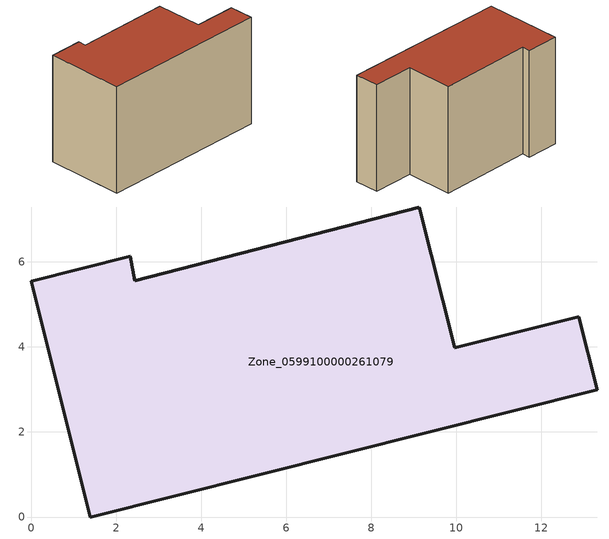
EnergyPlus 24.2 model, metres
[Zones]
Zone_0599100000261079
 floor ground (C_G): 1.39,0 0,5.54 2.33,6.13 2.43,5.56 9.12,7.29 9.96,3.98 12.88,4.71 13.31,2.99 z0
 wall outside (C_F): 0,5.54 1.39,0 13.31,2.99 12.88,4.71 9.96,3.98 9.12,7.29 2.43,5.56 2.33,6.13 0,5.54 z0:7.84
 roof outside (C_R): 12.88,4.71 9.96,3.98 9.12,7.29 2.43,5.56 2.33,6.13 0,5.54 1.39,0 13.31,2.99 z7.84
[BUILDING]
Pand.0599100000261079: North Axis=0; Terrain=City; Loads Convergence Tolerance Value=0.04; Temperature Convergence Tolerance Value=0.4; Solar Distribution=FullExterior; Maximum Number of Warmup Days=25; Minimum Number of Warmup Days=1
[Site:Location]
Rotterdam.The.Hague.AP_ZH_NLD Design_Conditions: Latitude=51.96; Longitude=4.45; Time Zone=1; Elevation=-4.5
[SITE:GROUNDTEMPERATURE:BUILDINGSURFACE]
18, 18, 18, 18, 18, 18, 18, 18, 18, 18, 18, 18
[MATERIAL] Thermal Absorptance=0.9; Solar Absorptance=0.7; Visible Absorptance=0.7
Name | Roughness | Thickness | Conductivity | Density | Specific Heat
G.TI.1975-1991 | MediumSmooth | 0.15 | 0.288461 | 540 | 1210
F.TI.1975-1991 | Rough | 0.3 | 0.230769 | 1920 | 840
R.TI.1975-1991 | MediumRough | 0.2 | 0.153846 | 1500 | 1000
[CONSTRUCTION]
C_G: G.TI.1975-1991
C_F: F.TI.1975-1991
C_R: R.TI.1975-1991
[ZONE]
Zone_0599100000261079: Type=1; Multiplier=1; Ceiling Height=Autocalculate; Volume=Autocalculate; Floor Area=autocalculate; Part of Total Floor Area=Yes
[ZONEINFILTRATION:DESIGNFLOWRATE]
Infil_Zone_0599100000261079: Zone or ZoneList or Space or SpaceList=Zone_0599100000261079; Schedule=AlwaysOn; Design Flow Rate Calculation Method=Flow/Area; Flow Rate per Floor Area=0.003; Constant Term Coefficient=1; Temperature Term Coefficient=0; Velocity Term Coefficient=0; Velocity Squared Term Coefficient=0
[HVACTEMPLATE:ZONE:IDEALLOADSAIRSYSTEM]
Zone_0599100000261079: Maximum Heating Supply Air Temperature=50; Minimum Cooling Supply Air Temperature=13; Maximum Heating Supply Air Humidity Ratio=0.0156; Minimum Cooling Supply Air Humidity Ratio=0.0077; Heating Limit=NoLimit; Cooling Limit=NoLimit; Dehumidification Control Type=ConstantSensibleHeatRatio; Cooling Sensible Heat Ratio=0.7; Dehumidification Setpoint=60; Humidification Control Type=None; Humidification Setpoint=30; Outdoor Air Method=None; Outdoor Air Flow Rate per Person=0.00944; Outdoor Air Flow Rate per Zone Floor Area=0; Outdoor Air Flow Rate per Zone=0; Demand Controlled Ventilation Type=None; Outdoor Air Economizer Type=NoEconomizer; Heat Recovery Type=None; Sensible Heat Recovery Effectiveness=0.7; Latent Heat Recovery Effectiveness=0.65
[ZONECONTROL:THERMOSTAT]
ThermostatControl_Zone_0599100000261079: Zone or ZoneList=Zone_0599100000261079; Control Type Schedule=DualSetpointControlType; Control 1=Thermostat_Zone_0599100000261079; Temperature Difference Between Cutout And Setpoint=0
[THERMOSTATSETPOINT:DUALSETPOINT]
Thermostat_Zone_0599100000261079: Heating Setpoint Temperature Schedule=HeatingSetpoint_Zone_0599100000261079; Cooling Setpoint Temperature Schedule=CoolingSetpoint_Zone_0599100000261079
[SCHEDULE:COMPACT]
HeatingSetpoint_Zone_0599100000261079: Through: 12/31, For: AllDays, Until: 24:00, 21
CoolingSetpoint_Zone_0599100000261079: Through: 12/31, For: AllDays, Until: 24:00, 24
DualSetpointControlType: Through: 12/31, For: AllDays, Until: 24:00, 4
AlwaysOn: Through: 12/31, For: AllDays, Until: 24:00, 1
